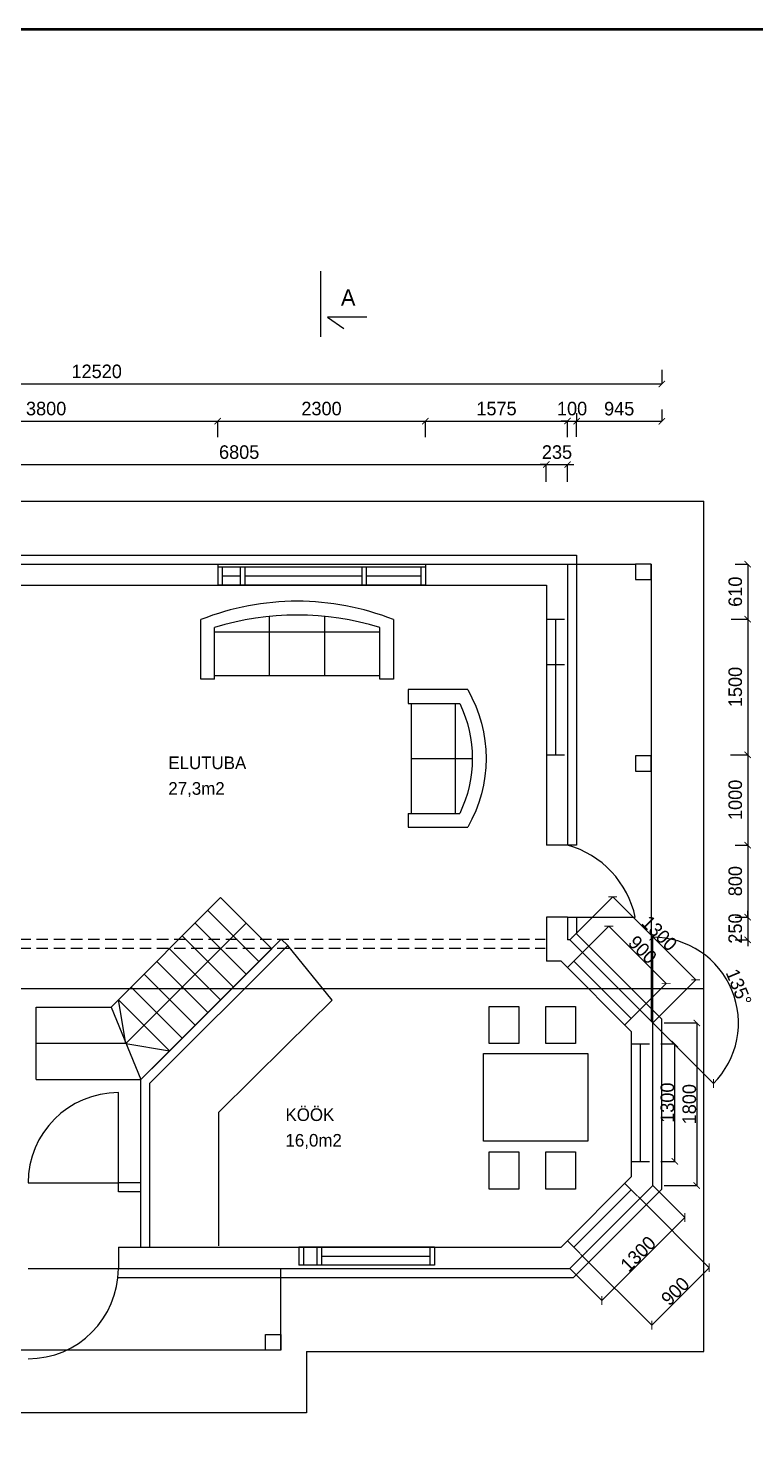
# Model space of a CAD drawing. Header units: millimetres. Extents: x -183747 to 314141, y 291435 to 411008.
# Drawn here: x 59678 to 67739, y 384222 to 399767 of the extents above; entities that cross this region are included whole.
import ezdxf

# ---------------------------------------------------------------- set-up
doc = ezdxf.new("R2010")
doc.units = ezdxf.units.MM
doc.linetypes.add('HIDDEN', pattern=[9.525, 6.35, -3.175])
for name, color, linetype in [('kivivooder', 254, 'Continuous'), ('kollane', 5, 'Continuous'), ('pun', 1, 'Continuous'), ('raam', 7, 'Continuous'), ('uks', 5, 'Continuous')]:
    doc.layers.add(name, color=color, linetype=linetype)
doc.dimstyles.new('ISO-25', dxfattribs={"dimtxt": 2.5, "dimasz": 2.5, "dimexe": 1.25, "dimexo": 0.625, "dimgap": 6.25, "dimtad": 1, "dimdec": 0, "dimtxsty": 'Standard', "dimcen": 2.5, "dimadec": 0, "dimazin": 0, "dimtfac": 1, "dimtdec": 0, "dimtmove": 0, "dimatfit": 3, "dimfxl": 0, "dimarcsym": 0})

# ---------------------------------------------------------------- blocks, each defined once
blk = doc.blocks.new('ca3l')
at = {"color": 0, "linetype": 'ByBlock', "const_width": 0.14}
blk.add_lwpolyline([(192, 0), (192, 143), (0, 143), (0, 0)], close=True, dxfattribs=at)
blk = doc.blocks.new('_ArchTick')
at = {"color": 0, "linetype": 'ByBlock', "const_width": 0.15}
blk.add_lwpolyline([(-0.5, -0.5), (0.5, 0.5)], dxfattribs=at)
blk = doc.blocks.new('*D149')
at = {"layer": 'Defpoints', "color": 0}
for p in [(67459, 393221), (67452, 391721), (67648, 391721)]:
    blk.add_point(p, dxfattribs=at)
at = {"layer": 'pun', "color": 0, "lineweight": -2}
for p, q in [((67465, 393221), (67649, 393221)), ((67648, 393221), (67648, 391721)), ((67459, 391721), (67649, 391721))]:
    blk.add_line(p, q, dxfattribs=at)
at = {"layer": 'pun', "color": 0, "lineweight": -2, "xscale": 70, "yscale": 70, "zscale": 70}
for p, rotation in [((67648, 393221), 90), ((67648, 391721), 270)]:
    blk.add_blockref('_ArchTick', p, dxfattribs=dict(at, rotation=rotation))
at = {"layer": 'pun', "color": 0, "insert": (67511, 392471), "char_height": 150, "attachment_point": 5, "rotation": 90}
blk.add_mtext('1500', dxfattribs=at)
blk = doc.blocks.new('*D148')
at = {"layer": 'Defpoints', "color": 0}
for p in [(67502, 393832), (67459, 393221), (67648, 393221)]:
    blk.add_point(p, dxfattribs=at)
at = {"layer": 'pun', "color": 0, "lineweight": -2}
for p, q in [((67509, 393832), (67649, 393832)), ((67648, 393832), (67648, 393221)), ((67465, 393221), (67649, 393221))]:
    blk.add_line(p, q, dxfattribs=at)
at = {"layer": 'pun', "color": 0, "lineweight": -2, "xscale": 70, "yscale": 70, "zscale": 70}
for p, rotation in [((67648, 393832), 90), ((67648, 393221), 270)]:
    blk.add_blockref('_ArchTick', p, dxfattribs=dict(at, rotation=rotation))
at = {"layer": 'pun', "color": 0, "insert": (67511, 393526), "char_height": 150, "attachment_point": 5, "rotation": 90}
blk.add_mtext('610', dxfattribs=at)
blk = doc.blocks.new('Sofa - Roundback 7 ft.')
at = {"linetype": 'Continuous'}
for p, q in [((-36.000027, -34), (-36.000027, -11.4696)), ((-12.00002, -32.4421), (-12.00003, -6.5971)), ((11.99997, -32.4421), (11.99998, -6.5971)), ((35.99998, -34), (35.99998, -11.4696)), ((-35.999844, -13.3819), (35.9998, -13.3819)), ((-36.000027, -32.4421), (35.99998, -32.4421))]:
    blk.add_line(p, q, dxfattribs=at)
for points in [[(-36.000027, -34), (-42.000027, -34), (-42.000027, -8)], [(41.99998, -8), (41.99998, -34), (35.99998, -34)]]:
    blk.add_lwpolyline(points, dxfattribs=at)
for centre, radius, start, end in [((0, -114.25), 114.25, 68.43141, 111.5686), ((-0.00001, -127.1968), 121.1968, 72.72033, 107.2797)]:
    blk.add_arc(centre, radius, start, end, dxfattribs=at)
blk = doc.blocks.new('*D147')
at = {"layer": 'Defpoints', "color": 0}
for p in [(64078, 395415), (61778, 395231), (64078, 395231)]:
    blk.add_point(p, dxfattribs=at)
at = {"layer": 'pun', "color": 0, "lineweight": -2}
for p, q in [((61778, 395237), (61778, 395416)), ((61778, 395415), (64078, 395415)), ((64078, 395237), (64078, 395416))]:
    blk.add_line(p, q, dxfattribs=at)
at = {"layer": 'pun', "color": 0, "lineweight": -2, "xscale": 70, "yscale": 70, "zscale": 70, "rotation": 180}
blk.add_blockref('_ArchTick', (61778, 395415), dxfattribs=at)
at = {"layer": 'pun', "color": 0, "lineweight": -2, "xscale": 70, "yscale": 70, "zscale": 70}
blk.add_blockref('_ArchTick', (64078, 395415), dxfattribs=at)
at = {"layer": 'pun', "color": 0, "insert": (62928, 395553), "char_height": 150, "attachment_point": 5}
blk.add_mtext('2300', dxfattribs=at)
blk = doc.blocks.new('*D146')
at = {"layer": 'Defpoints', "color": 0}
for p in [(65653, 394934), (65418, 394735), (65653, 394735)]:
    blk.add_point(p, dxfattribs=at)
at = {"layer": 'pun', "color": 0, "lineweight": -2}
for p, q in [((65418, 394934), (65348, 394934)), ((65418, 394742), (65418, 394935)), ((65418, 394934), (65653, 394934)), ((65653, 394742), (65653, 394935)), ((65653, 394934), (65723, 394934))]:
    blk.add_line(p, q, dxfattribs=at)
at = {"layer": 'pun', "color": 0, "lineweight": -2, "xscale": 70, "yscale": 70, "zscale": 70}
blk.add_blockref('_ArchTick', (65418, 394934), dxfattribs=at)
at = {"layer": 'pun', "color": 0, "lineweight": -2, "xscale": 70, "yscale": 70, "zscale": 70, "rotation": 180}
blk.add_blockref('_ArchTick', (65653, 394934), dxfattribs=at)
at = {"layer": 'pun', "color": 0, "insert": (65536, 395071), "char_height": 150, "attachment_point": 5}
blk.add_mtext('235', dxfattribs=at)
blk = doc.blocks.new('*D145')
at = {"layer": 'Defpoints', "color": 0}
for p in [(65653, 395415), (64078, 395231), (65653, 395237)]:
    blk.add_point(p, dxfattribs=at)
at = {"layer": 'pun', "color": 0, "lineweight": -2}
for p, q in [((64078, 395237), (64078, 395416)), ((64078, 395415), (65653, 395415)), ((65653, 395243), (65653, 395416))]:
    blk.add_line(p, q, dxfattribs=at)
at = {"layer": 'pun', "color": 0, "lineweight": -2, "xscale": 70, "yscale": 70, "zscale": 70, "rotation": 180}
blk.add_blockref('_ArchTick', (64078, 395415), dxfattribs=at)
at = {"layer": 'pun', "color": 0, "lineweight": -2, "xscale": 70, "yscale": 70, "zscale": 70}
blk.add_blockref('_ArchTick', (65653, 395415), dxfattribs=at)
at = {"layer": 'pun', "color": 0, "insert": (64866, 395553), "char_height": 150, "attachment_point": 5}
blk.add_mtext('1575', dxfattribs=at)
blk = doc.blocks.new('*D144')
at = {"layer": 'Defpoints', "color": 0}
for p in [(66681, 388518), (66840, 388518), (66681, 387218)]:
    blk.add_point(p, dxfattribs=at)
at = {"layer": 'pun', "color": 0, "lineweight": -2}
for p, q in [((66687, 388518), (66841, 388518)), ((66840, 387218), (66840, 388518)), ((66687, 387218), (66841, 387218))]:
    blk.add_line(p, q, dxfattribs=at)
at = {"layer": 'pun', "color": 0, "lineweight": -2, "xscale": 70, "yscale": 70, "zscale": 70}
for p, rotation in [((66840, 388518), 90), ((66840, 387218), 270)]:
    blk.add_blockref('_ArchTick', p, dxfattribs=dict(at, rotation=rotation))
at = {"layer": 'pun', "color": 0, "insert": (66759, 387868), "char_height": 150, "attachment_point": 5, "rotation": 90}
blk.add_mtext('1300', dxfattribs=at)
blk = doc.blocks.new('*D143')
at = {"layer": 'Defpoints', "color": 0}
for p in [(65674, 389666), (67072, 389227), (66593, 388747)]:
    blk.add_point(p, dxfattribs=at)
at = {"layer": 'pun', "color": 0, "lineweight": -2}
for p, q in [((65678, 389671), (66154, 390147)), ((66153, 390146), (67072, 389227)), ((66597, 388751), (67073, 389228))]:
    blk.add_line(p, q, dxfattribs=at)
at = {"layer": 'pun', "color": 0, "lineweight": -2, "xscale": 70, "yscale": 70, "zscale": 70}
for p, rotation in [((66153, 390146), 135), ((67072, 389227), 315)]:
    blk.add_blockref('_ArchTick', p, dxfattribs=dict(at, rotation=rotation))
at = {"layer": 'pun', "color": 0, "insert": (66670, 389744), "char_height": 150, "attachment_point": 5, "rotation": 315}
blk.add_mtext('1300', dxfattribs=at)
blk = doc.blocks.new('*D142')
at = {"layer": 'Defpoints', "color": 0}
for p in [(66109, 389823), (65788, 389502), (66425, 388866)]:
    blk.add_point(p, dxfattribs=at)
at = {"layer": 'pun', "color": 0, "lineweight": -2}
for p, q in [((65793, 389506), (66110, 389823)), ((66745, 389186), (66109, 389823)), ((66429, 388870), (66746, 389187))]:
    blk.add_line(p, q, dxfattribs=at)
at = {"layer": 'pun', "color": 0, "lineweight": -2, "xscale": 70, "yscale": 70, "zscale": 70}
for p, rotation in [((66109, 389823), 134.9999999999974), ((66745, 389186), 314.9999999999974)]:
    blk.add_blockref('_ArchTick', p, dxfattribs=dict(at, rotation=rotation))
at = {"layer": 'pun', "color": 0, "insert": (66484, 389562), "char_height": 150, "attachment_point": 5, "rotation": 315}
blk.add_mtext('900', dxfattribs=at)
blk = doc.blocks.new('*D141')
at = {"layer": 'Defpoints', "color": 0}
for p in [(67502, 390721), (67502, 389921), (67648, 389921)]:
    blk.add_point(p, dxfattribs=at)
at = {"layer": 'pun', "color": 0, "lineweight": -2}
for p, q in [((67509, 390721), (67649, 390721)), ((67648, 390721), (67648, 389921)), ((67509, 389921), (67649, 389921))]:
    blk.add_line(p, q, dxfattribs=at)
at = {"layer": 'pun', "color": 0, "lineweight": -2, "xscale": 70, "yscale": 70, "zscale": 70}
for p, rotation in [((67648, 390721), 90), ((67648, 389921), 270)]:
    blk.add_blockref('_ArchTick', p, dxfattribs=dict(at, rotation=rotation))
at = {"layer": 'pun', "color": 0, "insert": (67511, 390321), "char_height": 150, "attachment_point": 5, "rotation": 90}
blk.add_mtext('800', dxfattribs=at)
blk = doc.blocks.new('*D140')
at = {"layer": 'Defpoints', "color": 0}
for p in [(67502, 389921), (67502, 389671), (67648, 389671)]:
    blk.add_point(p, dxfattribs=at)
at = {"layer": 'pun', "color": 0, "lineweight": -2}
for p, q in [((67509, 389921), (67649, 389921)), ((67648, 389921), (67648, 389991)), ((67648, 389921), (67648, 389671)), ((67509, 389671), (67649, 389671)), ((67648, 389671), (67648, 389601))]:
    blk.add_line(p, q, dxfattribs=at)
at = {"layer": 'pun', "color": 0, "lineweight": -2, "xscale": 70, "yscale": 70, "zscale": 70}
for p, rotation in [((67648, 389921), 270), ((67648, 389671), 90)]:
    blk.add_blockref('_ArchTick', p, dxfattribs=dict(at, rotation=rotation))
at = {"layer": 'pun', "color": 0, "insert": (67511, 389796), "char_height": 150, "attachment_point": 5, "rotation": 90}
blk.add_mtext('250', dxfattribs=at)
blk = doc.blocks.new('*D139')
at = {"layer": 'Defpoints', "color": 0}
for p in [(66429, 386833), (65793, 386196), (67222, 386041)]:
    blk.add_point(p, dxfattribs=at)
at = {"layer": 'pun', "color": 0, "lineweight": -2}
for p, q in [((66434, 386828), (67222, 386040)), ((65797, 386192), (66586, 385403)), ((66585, 385404), (67222, 386041))]:
    blk.add_line(p, q, dxfattribs=at)
at = {"layer": 'pun', "color": 0, "lineweight": -2, "xscale": 70, "yscale": 70, "zscale": 70}
for p, rotation in [((67222, 386041), 45), ((66585, 385404), 225)]:
    blk.add_blockref('_ArchTick', p, dxfattribs=dict(at, rotation=rotation))
at = {"layer": 'pun', "color": 0, "insert": (66846, 385780), "char_height": 150, "attachment_point": 5, "rotation": 45}
blk.add_mtext('900', dxfattribs=at)
blk = doc.blocks.new('*D138')
at = {"layer": 'Defpoints', "color": 0}
for p in [(66597, 386951), (66952, 386597), (65678, 386032)]:
    blk.add_point(p, dxfattribs=at)
at = {"layer": 'pun', "color": 0, "lineweight": -2}
for p, q in [((66602, 386947), (66953, 386596)), ((66033, 385677), (66952, 386597)), ((65682, 386028), (66034, 385676))]:
    blk.add_line(p, q, dxfattribs=at)
at = {"layer": 'pun', "color": 0, "lineweight": -2, "xscale": 70, "yscale": 70, "zscale": 70}
for p, rotation in [((66952, 386597), 45), ((66033, 385677), 225)]:
    blk.add_blockref('_ArchTick', p, dxfattribs=dict(at, rotation=rotation))
at = {"layer": 'pun', "color": 0, "insert": (66435, 386194), "char_height": 150, "attachment_point": 5, "rotation": 45}
blk.add_mtext('1300', dxfattribs=at)
blk = doc.blocks.new('*D137')
at = {"layer": 'Defpoints', "color": 0}
for p in [(65678, 389671), (66597, 388751), (66597, 388751), (67547, 388751), (66597, 386951)]:
    blk.add_point(p, dxfattribs=at)
at = {"layer": 'pun', "color": 0, "lineweight": -2}
for p, q in [((66597, 388758), (66597, 389702)), ((66602, 388747), (67269, 388079))]:
    blk.add_line(p, q, dxfattribs=at)
blk.add_arc((66597, 388751), 949, 315, 90, dxfattribs=at)
at = {"layer": 'pun', "color": 0, "lineweight": -2, "xscale": 70, "yscale": 70, "zscale": 70}
for p, rotation in [((66597, 389701), 179.9999999999997), ((67268, 388080), 224.999999999996)]:
    blk.add_blockref('_ArchTick', p, dxfattribs=dict(at, rotation=rotation))
at = {"layer": 'pun', "color": 0, "insert": (67549, 389146), "char_height": 150, "attachment_point": 5, "rotation": 292.5}
blk.add_mtext('135°', dxfattribs=at)
blk = doc.blocks.new('*D136')
at = {"layer": 'Defpoints', "color": 0}
for p in [(66716, 388751), (66716, 386951), (67084, 386951)]:
    blk.add_point(p, dxfattribs=at)
at = {"layer": 'pun', "color": 0, "lineweight": -2}
for p, q in [((66722, 388751), (67085, 388751)), ((67084, 388751), (67084, 386951)), ((66722, 386951), (67085, 386951))]:
    blk.add_line(p, q, dxfattribs=at)
at = {"layer": 'pun', "color": 0, "lineweight": -2, "xscale": 70, "yscale": 70, "zscale": 70}
for p, rotation in [((67084, 388751), 90), ((67084, 386951), 270)]:
    blk.add_blockref('_ArchTick', p, dxfattribs=dict(at, rotation=rotation))
at = {"layer": 'pun', "color": 0, "insert": (67002, 387851), "char_height": 150, "attachment_point": 5, "rotation": 90}
blk.add_mtext('1800', dxfattribs=at)
blk = doc.blocks.new('*D127')
at = {"layer": 'Defpoints', "color": 0}
for p in [(67452, 391721), (67502, 390721), (67648, 390721)]:
    blk.add_point(p, dxfattribs=at)
at = {"layer": 'pun', "color": 0, "lineweight": -2}
for p, q in [((67459, 391721), (67649, 391721)), ((67648, 391721), (67648, 390721)), ((67509, 390721), (67649, 390721))]:
    blk.add_line(p, q, dxfattribs=at)
at = {"layer": 'pun', "color": 0, "lineweight": -2, "xscale": 70, "yscale": 70, "zscale": 70}
for p, rotation in [((67648, 391721), 90), ((67648, 390721), 270)]:
    blk.add_blockref('_ArchTick', p, dxfattribs=dict(at, rotation=rotation))
at = {"layer": 'pun', "color": 0, "insert": (67511, 391221), "char_height": 150, "attachment_point": 5, "rotation": 90}
blk.add_mtext('1000', dxfattribs=at)
blk = doc.blocks.new('Sofa - Roundback Loveseat 5 ft.')
at = {"linetype": 'Continuous'}
for p, q in [((0, -32.44198), (0, -5.99998)), ((-24, -33.99998), (-24, -11.46958)), ((24.00004, -33.99998), (24.00004, -11.46958)), ((-23.9998, -13.38178), (23.99986, -13.38178)), ((-24, -32.44198), (24.00004, -32.44198))]:
    blk.add_line(p, q, dxfattribs=at)
for points in [[(-24, -33.99998), (-30, -33.99998), (-30, -7.99998)], [(30.00004, -7.99998), (30.00004, -33.99998), (24.00004, -33.99998)]]:
    blk.add_lwpolyline(points, dxfattribs=at)
for centre, radius, start, end in [((0, -60.24998), 60.24998, 60.13715, 119.8628), ((0, -61.38438), 55.38444, 64.32083, 115.6792)]:
    blk.add_arc(centre, radius, start, end, dxfattribs=at)
blk = doc.blocks.new('*D123')
at = {"layer": 'Defpoints', "color": 0}
for p in [(61778, 395415), (57978, 395298), (61778, 395231)]:
    blk.add_point(p, dxfattribs=at)
at = {"layer": 'pun', "color": 0, "lineweight": -2}
for p, q in [((57978, 395304), (57978, 395416)), ((57978, 395415), (61778, 395415)), ((61778, 395237), (61778, 395416))]:
    blk.add_line(p, q, dxfattribs=at)
at = {"layer": 'pun', "color": 0, "lineweight": -2, "xscale": 70, "yscale": 70, "zscale": 70, "rotation": 180}
blk.add_blockref('_ArchTick', (57978, 395415), dxfattribs=at)
at = {"layer": 'pun', "color": 0, "lineweight": -2, "xscale": 70, "yscale": 70, "zscale": 70}
blk.add_blockref('_ArchTick', (61778, 395415), dxfattribs=at)
at = {"layer": 'pun', "color": 0, "insert": (59878, 395553), "char_height": 150, "attachment_point": 5}
blk.add_mtext('3800', dxfattribs=at)
blk = doc.blocks.new('*D121')
at = {"layer": 'Defpoints', "color": 0}
for p in [(65418, 394934), (58613, 394786), (65418, 394735)]:
    blk.add_point(p, dxfattribs=at)
at = {"layer": 'pun', "color": 0, "lineweight": -2}
for p, q in [((58613, 394793), (58613, 394935)), ((58613, 394934), (65418, 394934)), ((65418, 394742), (65418, 394935))]:
    blk.add_line(p, q, dxfattribs=at)
at = {"layer": 'pun', "color": 0, "lineweight": -2, "xscale": 70, "yscale": 70, "zscale": 70, "rotation": 180}
blk.add_blockref('_ArchTick', (58613, 394934), dxfattribs=at)
at = {"layer": 'pun', "color": 0, "lineweight": -2, "xscale": 70, "yscale": 70, "zscale": 70}
blk.add_blockref('_ArchTick', (65418, 394934), dxfattribs=at)
at = {"layer": 'pun', "color": 0, "insert": (62016, 395071), "char_height": 150, "attachment_point": 5}
blk.add_mtext('6805', dxfattribs=at)
blk = doc.blocks.new('*D99')
at = {"layer": 'Defpoints', "color": 0}
for p in [(54178, 396067), (66697, 395990), (66697, 395827)]:
    blk.add_point(p, dxfattribs=at)
at = {"layer": 'pun', "color": 0, "lineweight": -2}
for p, q in [((54178, 396061), (54178, 395826)), ((66697, 395983), (66697, 395826)), ((54178, 395827), (66697, 395827))]:
    blk.add_line(p, q, dxfattribs=at)
at = {"layer": 'pun', "color": 0, "lineweight": -2, "xscale": 70, "yscale": 70, "zscale": 70, "rotation": 180}
blk.add_blockref('_ArchTick', (54178, 395827), dxfattribs=at)
at = {"layer": 'pun', "color": 0, "lineweight": -2, "xscale": 70, "yscale": 70, "zscale": 70}
blk.add_blockref('_ArchTick', (66697, 395827), dxfattribs=at)
at = {"layer": 'pun', "color": 0, "insert": (60438, 395965), "char_height": 150, "attachment_point": 5}
blk.add_mtext('12520', dxfattribs=at)
blk = doc.blocks.new('*D213')
at = {"layer": 'Defpoints', "color": 0}
for p in [(65753, 395510), (66697, 395550), (66697, 395414)]:
    blk.add_point(p, dxfattribs=at)
at = {"layer": 'pun', "color": 0, "lineweight": -2}
for p, q in [((65753, 395504), (65753, 395413)), ((66697, 395544), (66697, 395413)), ((65753, 395414), (66697, 395414))]:
    blk.add_line(p, q, dxfattribs=at)
at = {"layer": 'pun', "color": 0, "lineweight": -2, "xscale": 70, "yscale": 70, "zscale": 70, "rotation": 180}
blk.add_blockref('_ArchTick', (65753, 395414), dxfattribs=at)
at = {"layer": 'pun', "color": 0, "lineweight": -2, "xscale": 70, "yscale": 70, "zscale": 70}
blk.add_blockref('_ArchTick', (66697, 395414), dxfattribs=at)
at = {"layer": 'pun', "color": 0, "insert": (66225, 395552), "char_height": 150, "attachment_point": 5}
blk.add_mtext('945', dxfattribs=at)
blk = doc.blocks.new('*D219')
at = {"layer": 'Defpoints', "color": 0}
for p in [(65753, 395415), (65653, 395231), (65753, 395236)]:
    blk.add_point(p, dxfattribs=at)
at = {"layer": 'pun', "color": 0, "lineweight": -2}
for p, q in [((65653, 395415), (65583, 395415)), ((65653, 395237), (65653, 395416)), ((65653, 395415), (65753, 395415)), ((65753, 395242), (65753, 395416)), ((65753, 395415), (65823, 395415))]:
    blk.add_line(p, q, dxfattribs=at)
at = {"layer": 'pun', "color": 0, "lineweight": -2, "xscale": 70, "yscale": 70, "zscale": 70}
blk.add_blockref('_ArchTick', (65653, 395415), dxfattribs=at)
at = {"layer": 'pun', "color": 0, "lineweight": -2, "xscale": 70, "yscale": 70, "zscale": 70, "rotation": 180}
blk.add_blockref('_ArchTick', (65753, 395415), dxfattribs=at)
at = {"layer": 'pun', "color": 0, "insert": (65703, 395553), "char_height": 150, "attachment_point": 5}
blk.add_mtext('100', dxfattribs=at)

msp = doc.modelspace()

# ---------------------------------------------------------------- linework, layer by layer
for p, q in [((54178.01355, 393932.21711), (65753.41052, 393932.21711)), ((65753.41052, 393932.21711), (65753.41052, 390720.69474)), ((58378.01355, 393832.21711), (65653.41052, 393832.21711)), ((65653.41052, 393832.21711), (65653.41052, 390720.69474)), ((65653.41052, 393832.21711), (65653.41052, 390720.69474)), ((58613.01355, 393597.21711), (65418.41052, 393597.21711)), ((65418.41052, 393597.21711), (65418.41052, 390720.69474)), ((65753.41052, 390720.69474), (65418.41052, 390720.69474)), ((65418.41052, 389920.69474), (65418.41052, 389435.69474)), ((65653.41052, 389920.69474), (65418.41052, 389920.69474)), ((65653.41052, 389920.69474), (65653.41052, 389670.69474)), ((65753.41052, 389920.69474), (65753.41052, 389736.71913)), ((65695.41052, 389712.69474), (65695.41052, 389712.69474)), ((65753.41052, 389736.71913), (66697.25236, 388792.87728)), ((61028.01355, 388083.23018), (62553.35424, 389608.57087)), ((62482.64356, 389679.28155), (62553.35424, 389608.57087)), ((65678.01355, 389670.69474), (65653.41052, 389670.69474)), ((65678.01355, 389670.69474), (66597.25236, 388751.45593)), ((65580.67336, 389435.69474), (65418.41052, 389435.69474)), ((65580.67336, 389435.69474), (66362.25236, 388654.11574)), ((66697.25236, 386910.03457), (66697.25236, 388792.87728)), ((66362.25236, 387048.79612), (66362.25236, 388654.11574)), ((66597.25236, 386951.45593), (66597.25236, 388751.45593)), ((60928.01355, 386282.21711), (60928.01355, 388124.65153)), ((61028.01355, 386267.21711), (61028.01355, 388083.23018)), ((60928.01355, 386979.28155), (60678.01355, 386979.28155)), ((60678.01355, 386879.28155), (60678.01355, 386979.28155)), ((65580.67336, 386267.21711), (66362.25236, 387048.79612)), ((65678.01355, 386032.21711), (66597.25236, 386951.45593)), ((60928.01355, 386879.28155), (60678.01355, 386879.28155)), ((60928.01355, 386267.21711), (60928.01355, 386879.28155)), ((65719.43491, 385932.21711), (66697.25236, 386910.03457)), ((60678.01355, 386267.21711), (64330.63656, 386267.21711)), ((60678.01355, 386267.21711), (60678.01355, 386032.21711)), ((64330.63656, 386267.21711), (65580.67336, 386267.21711)), ((60678.01355, 386032.21711), (64330.63656, 386032.21711)), ((64330.63656, 386032.21711), (65678.01355, 386032.21711)), ((60678.01355, 385932.21711), (64330.63656, 385932.21711)), ((64330.63656, 385932.21711), (65719.43491, 385932.21711))]:
    msp.add_line(p, q)
for points in [[(66407.41612, 393832.21711), (66407.41612, 393661.45486), (66578.01355, 393661.45486), (66578.01355, 393832.21711)], [(66407.41612, 391708.57202), (66407.41612, 391537.80977), (66578.01355, 391537.80977), (66578.01355, 391708.57202)], [(62307.2513, 385299.87897), (62478.01355, 385299.87897), (62478.01355, 385129.28155), (62307.2513, 385129.28155)]]:
    msp.add_lwpolyline(points, close=True)
at = {"layer": 'kivivooder'}
for p, q in [((61778.01355, 393832.21711), (61778.01355, 393597.21711)), ((64078.01355, 393797.21711), (61778.01355, 393797.21711)), ((61828.01355, 393797.21711), (61828.01355, 393597.21711)), ((62028.01355, 393797.21711), (62028.01355, 393597.21711)), ((62078.01355, 393797.21711), (62078.01355, 393597.21711)), ((63373.97702, 393797.21711), (63373.97702, 393597.21711)), ((63423.97702, 393797.21711), (63423.97702, 393597.21711)), ((64028.01355, 393797.21711), (64028.01355, 393597.21711)), ((64078.01355, 393832.21711), (64078.01355, 393597.21711)), ((64078.01355, 393597.21711), (61778.01355, 393597.21711)), ((62028.01355, 393697.21711), (61828.01355, 393697.21711)), ((63373.97702, 393697.21711), (62078.01355, 393697.21711)), ((64028.01355, 393697.21711), (63423.97702, 393697.21711)), ((67163.01355, 389129.41371), (50578.01355, 389129.41371)), ((59678.01355, 386979.28155), (60678.01355, 386979.28155)), ((64178.01355, 386267.21711), (62677.38855, 386267.21711)), ((62677.38855, 386267.21711), (62677.38855, 386067.21711)), ((62726.76355, 386267.21711), (62726.76355, 386067.21711)), ((62877.38855, 386267.21711), (62877.38855, 386067.21711)), ((62927.38855, 386267.21711), (62927.38855, 386067.21711)), ((62927.38855, 386167.21711), (64127.38855, 386167.21711)), ((64127.38855, 386267.21711), (64127.38855, 386067.21711)), ((64178.01355, 386267.21711), (64178.01355, 386067.21711)), ((64178.01355, 386067.21711), (62677.38855, 386067.21711))]:
    msp.add_line(p, q, dxfattribs=at)
at = {"layer": 'kollane'}
msp.add_line((60928.01355, 388124.65153), (61162.32812, 388358.96611), dxfattribs=at)
at = {"layer": 'pun', "linetype": 'HIDDEN', "ltscale": 20}
for p, q in [((58628.01355, 389679.28155), (65403.41052, 389679.28155)), ((58628.01355, 389579.28155), (65403.41052, 389579.28155))]:
    msp.add_line(p, q, dxfattribs=at)
at = {"layer": 'pun'}
for p, q in [((63044.96708, 389003.08109), (62553.35424, 389608.57087)), ((62537.13517, 388500.46222), (63044.96708, 389003.08109)), ((61790.14929, 387761.14434), (62537.13517, 388500.46222)), ((61790.14929, 386282.21711), (61790.14929, 387761.14434))]:
    msp.add_line(p, q, dxfattribs=at)
for points in [[(64785.91305, 388934.2333), (65114.96367, 388934.2333), (65114.96367, 388523.31706), (64785.91305, 388523.31706)], [(65410.65845, 388934.2333), (65739.70907, 388934.2333), (65739.70907, 388523.31706), (65410.65845, 388523.31706)], [(64722.21537, 387440.27003), (64722.21537, 388411.62538), (65879.25195, 388411.62538), (65879.25195, 387440.27003)], [(64785.91305, 387321.8655), (65114.96367, 387321.8655), (65114.96367, 386910.94925), (64785.91305, 386910.94925)], [(65410.65845, 387321.8655), (65739.70907, 387321.8655), (65739.70907, 386910.94925), (65410.65845, 386910.94925)]]:
    msp.add_lwpolyline(points, close=True, dxfattribs=at)
at = {"layer": 'uks'}
for p, q in [((62921.52952, 396347.90577), (62921.52952, 397076.63425)), ((62994.12382, 396567.46514), (63176.20358, 396440.17287)), ((63431.11527, 396567.46514), (62994.12382, 396567.46514)), ((58063.01355, 394529.28155), (67163.01355, 394529.28155)), ((67163.01355, 385112.90959), (67163.01355, 394529.28155)), ((61778.01355, 393797.21711), (61778.01355, 393597.21711)), ((64078.01355, 393797.21711), (64078.01355, 393597.21711)), ((65653.41052, 393832.21711), (66407.41612, 393832.21711)), ((66578.01355, 393832.21711), (66578.01355, 388770.69474)), ((65418.41052, 393220.69474), (65618.41052, 393220.69474)), ((65518.41052, 393220.69474), (65518.41052, 391720.69474)), ((65418.41052, 392720.69474), (65618.41052, 392720.69474)), ((65418.41052, 391720.69474), (65618.41052, 391720.69474)), ((61810.79897, 390138.80781), (60596.6427, 388924.65153)), ((61810.79897, 390138.80781), (62376.4844, 389573.12238)), ((61669.37761, 389997.38645), (62235.06304, 389431.70103)), ((65653.41052, 389920.69474), (66403.41052, 389920.69474)), ((62093.64168, 389855.96509), (60762.32812, 388524.65153)), ((61386.5349, 389714.54374), (61952.22033, 389148.85831)), ((61527.95626, 389855.96509), (62093.64168, 389290.27967)), ((60928.01355, 388124.65153), (62482.64356, 389679.28155)), ((61162.32812, 388358.96611), (62376.4844, 389573.12238)), ((61245.11355, 389573.12238), (61810.79897, 389007.43696)), ((61103.69219, 389431.70103), (61669.37761, 388866.0156)), ((65651.34184, 389365.02627), (65792.7632, 389506.44762)), ((65722.05252, 389435.73694), (66358.44862, 388799.34084)), ((60962.27083, 389290.27967), (61527.95626, 388724.59424)), ((60820.84948, 389148.85831), (61386.5349, 388583.17289)), ((60762.32812, 388524.65153), (60679.42812, 389007.43696)), ((60679.42812, 389007.43696), (61245.11355, 388441.75153)), ((59769.20562, 388924.65153), (60169.20562, 388924.65153)), ((59769.20562, 388124.65153), (59769.20562, 388924.65153)), ((60169.20562, 388924.65153), (60596.6427, 388924.65153)), ((60596.6427, 388924.65153), (60928.01355, 388124.65153)), ((66287.73794, 388728.63016), (66429.1593, 388870.05152)), ((60169.20562, 388524.65153), (59769.20562, 388524.65153)), ((60762.32812, 388524.65153), (60169.20562, 388524.65153)), ((60762.32812, 388524.65153), (61245.11355, 388441.75153)), ((66362.25236, 388517.97502), (66562.25236, 388517.97502)), ((66462.25236, 387217.97502), (66462.25236, 388517.97502)), ((59769.20562, 388124.65153), (60169.20562, 388124.65153)), ((60169.20562, 388124.65153), (60928.01355, 388124.65153)), ((60678.01355, 386979.28155), (60678.01355, 387979.28155)), ((66362.25236, 387217.97502), (66562.25236, 387217.97502)), ((66287.73794, 386974.28169), (66429.1593, 386832.86034)), ((65722.05252, 386267.17491), (66358.44862, 386903.57102)), ((65651.34184, 386337.88559), (65792.7632, 386196.46423)), ((64178.01355, 386267.21711), (64178.01355, 386067.21711)), ((64178.01355, 386267.21711), (64178.01355, 386067.21711)), ((59678.01355, 386032.21711), (60678.01355, 386032.21711)), ((62478.01355, 385129.28155), (62478.01355, 386032.21711)), ((62478.01355, 385129.28155), (59478.01355, 385129.28155)), ((62763.01355, 385112.90959), (62763.01355, 384432.21711)), ((62763.01355, 385112.90959), (67163.01355, 385112.90959)), ((62763.01355, 384432.21711), (53663.01355, 384432.21711))]:
    msp.add_line(p, q, dxfattribs=at)
for centre, radius, start, end in [((65363.86565, 389697.68393), 1063.19676, 12.107993724, 74.196785744), ((60678.01355, 386979.28155), 1000, 90, 180), ((59678.01355, 386032.21711), 1000, 270, 0)]:
    msp.add_arc(centre, radius, start, end, dxfattribs=at)

# ---------------------------------------------------------------- block references
at = {"layer": 'pun', "xscale": 25.40000000000146, "yscale": 25.39999999999998, "zscale": 25.4}
msp.add_blockref('Sofa - Roundback 7 ft.', (62658.44874, 393420.34374), dxfattribs=at)
at = {"layer": 'pun', "xscale": -25.40000000000146, "yscale": 25.40000000000001, "zscale": 25.4, "rotation": 270}
msp.add_blockref('Sofa - Roundback Loveseat 5 ft.', (64750.11343, 391679.61455), dxfattribs=at)
at = {"layer": 'raam', "ltscale": 0.5, "xscale": 200, "yscale": 200, "zscale": 200}
msp.add_blockref('ca3l', (48202.86522, 371153.05358), dxfattribs=at)

# ---------------------------------------------------------------- texts
at = {"layer": 'uks'}
for s, height, p in [('A', 180, (63143.03334, 396693.75077)), ('ELUTUBA', 140, (61231.19562, 391561.38793)), ('27,3m2', 140, (61231.19562, 391277.50468)), ('KÖÖK', 140, (62528.82997, 387665.1901)), ('16,0m2', 140, (62528.82997, 387381.30685))]:
    msp.add_text(s, height=height, dxfattribs=at).set_placement(p)

# ---------------------------------------------------------------- dimensions: what is measured, and where the dimension line sits
at = {"layer": 'pun'}
for base, p1, p2, picture, middle in [((66697.25236, 395827.08454), (54178.01355, 396067.43613), (66697.25236, 395989.54327), '*D99', (60437.63296, 395964.58454)), ((61778.01355, 395415.03997), (57978.01355, 395298.23599), (61778.01355, 395230.95731), '*D123', (59878.01355, 395552.53997)), ((64078.01355, 395415.03997), (61778.01355, 395230.95731), (64078.01355, 395230.95731), '*D147', (62928.01355, 395552.53997)), ((65653.41052, 395415.03997), (64078.01355, 395230.95731), (65653.41052, 395237.20731), '*D145', (64865.71203, 395552.53997)), ((65753.41052, 395415.03997), (65653.41052, 395230.95731), (65753.41052, 395236.24962), '*D219', (65703.41052, 395552.53997)), ((66697.25236, 395414.06686), (65753.41052, 395510.04751), (66697.25236, 395550.00342), '*D213', (66225.33144, 395551.56686)), ((65418.41052, 394933.816), (58613.01355, 394786.44194), (65418.41052, 394735.29878), '*D121', (62015.71203, 395071.316)), ((65653.41052, 394933.816), (65418.41052, 394735.29878), (65653.41052, 394735.29878), '*D146', (65535.91052, 395071.316))]:
    dim = msp.add_linear_dim(base=base, p1=p1, p2=p2, dimstyle='ISO-25', override={"dimtxt": 150, "dimasz": 70, "dimexo": 6.25, "dimgap": 62.5, "dimrnd": 5, "dimblk1": 'ArchTick', "dimblk2": 'ArchTick', "dimsah": 1, "dimtix": 1}, dxfattribs=at)
    dim.commit()
    dim.dimension.update_dxf_attribs({"geometry": picture, "text_midpoint": middle})
for base, p1, p2, picture, middle in [((67648.20222, 393220.69474), (67502.35786, 393832.21711), (67458.60786, 393220.69474), '*D148', (67510.70222, 393526.45593)), ((67648.20222, 391720.69474), (67458.60786, 393220.69474), (67452.35786, 391720.69474), '*D149', (67510.70222, 392470.69474)), ((67648.20222, 390720.69474), (67452.35786, 391720.69474), (67502.35786, 390720.69474), '*D127', (67510.70222, 391220.69474)), ((67648.20222, 389920.69474), (67502.35786, 390720.69474), (67502.35786, 389920.69474), '*D141', (67510.70222, 390320.69474)), ((67648.20222, 389670.69474), (67502.35786, 389920.69474), (67502.35786, 389670.69474), '*D140', (67510.70222, 389795.69474))]:
    dim = msp.add_linear_dim(base=base, p1=p1, p2=p2, angle=90, dimstyle='ISO-25', override={"dimtxt": 150, "dimasz": 70, "dimexo": 6.25, "dimgap": 62.5, "dimrnd": 5, "dimblk1": 'ArchTick', "dimblk2": 'ArchTick', "dimsah": 1, "dimtix": 1}, dxfattribs=at)
    dim.commit()
    dim.dimension.update_dxf_attribs({"geometry": picture, "text_midpoint": middle})
for p1, p2, distance, picture, middle in [((65673.59413, 389666.27533), (66592.83295, 388747.03651), 678.29118, '*D143', (66670.29026, 389743.73264)), ((66424.73988, 388865.6321), (65788.34378, 389502.02821), -453.23254, '*D142', (66484.47806, 389561.76638)), ((66680.52744, 387217.97502), (66680.52744, 388517.97502), -159.37965, '*D144', (66758.6571, 387867.97502)), ((65678.01355, 386032.21711), (66597.25236, 386951.45593), -501.81234, '*D138', (66435.01544, 386194.45404)), ((65792.7632, 386196.46423), (66429.1593, 386832.86034), -1120.55376, '*D139', (66845.85998, 385779.76355))]:
    dim = msp.add_aligned_dim(p1=p1, p2=p2, distance=distance, dimstyle='ISO-25', override={"dimtxt": 150, "dimasz": 70, "dimexo": 6.25, "dimblk1": 'ArchTick', "dimblk2": 'ArchTick', "dimsah": 1, "dimtix": 1}, dxfattribs=at)
    dim.commit()
    dim.dimension.update_dxf_attribs({"geometry": picture, "text_midpoint": middle})
dim = msp.add_angular_dim_2l(base=(67546.53092, 388751.45593), line1=((66597.25236, 386951.45593), (66597.25236, 388751.45593)), line2=((65678.01355, 389670.69474), (66597.25236, 388751.45593)), dimstyle='ISO-25', override={"dimtxt": 150, "dimasz": 70, "dimexo": 6.25, "dimblk1": 'ArchTick', "dimblk2": 'ArchTick', "dimsah": 1, "dimtix": 1}, dxfattribs=at)
dim.commit()
dim.dimension.update_dxf_attribs({"geometry": '*D137', "text_midpoint": (67549.33661, 389145.82213)})
dim = msp.add_linear_dim(base=(67083.50144, 386951.45593), p1=(66715.52744, 388751.45593), p2=(66715.52744, 386951.45593), angle=90, dimstyle='ISO-25', override={"dimtxt": 150, "dimasz": 70, "dimexo": 6.25, "dimblk1": 'ArchTick', "dimblk2": 'ArchTick', "dimsah": 1, "dimtix": 1}, dxfattribs=at)
dim.commit()
dim.dimension.update_dxf_attribs({"geometry": '*D136', "text_midpoint": (67083.50144, 387851.45593), "dimtype": 160})

doc.saveas('drawing.dxf')
